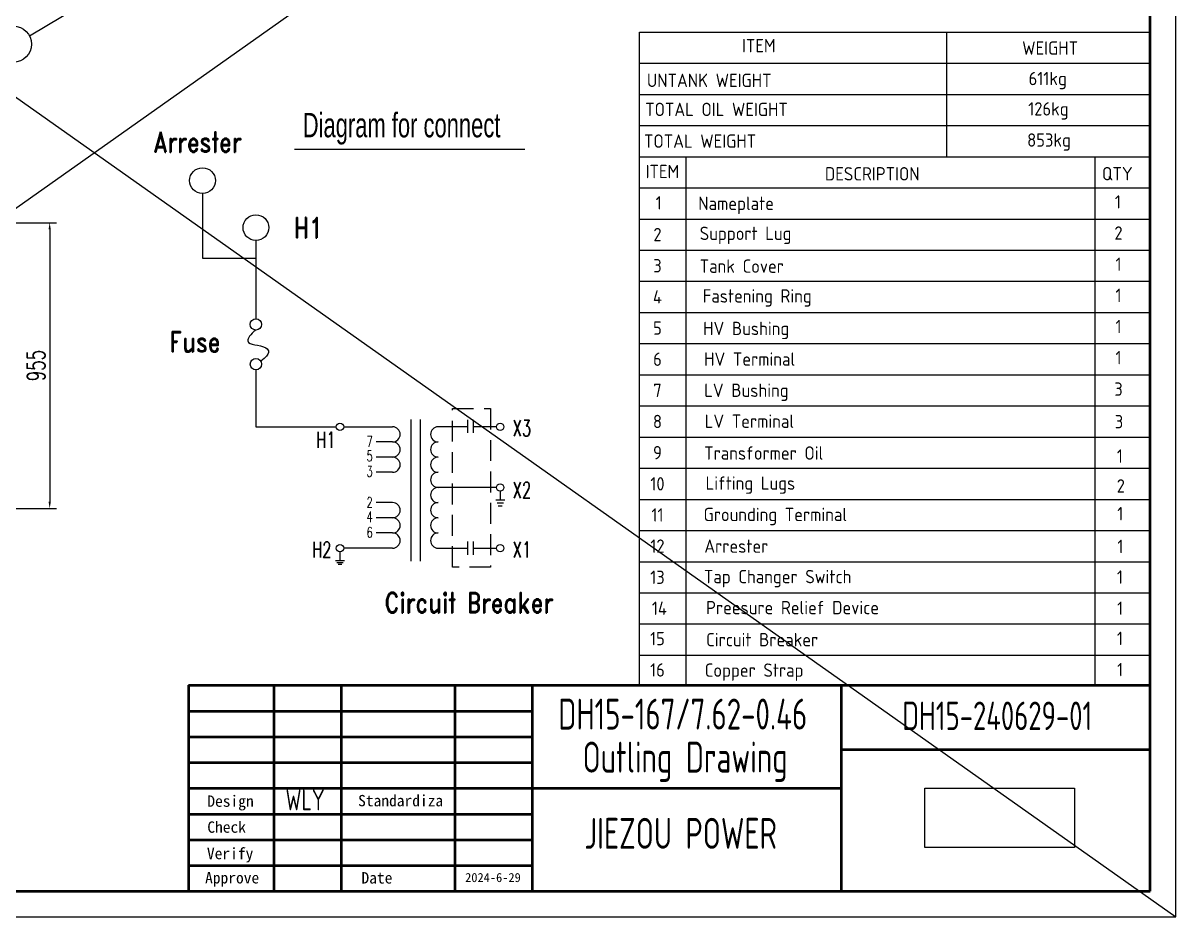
# Model space of a CAD drawing. Header units: millimetres. Extents: x 14764 to 276930, y -11609 to 135619.
# Drawn here: x 258586 to 261131, y 129676 to 131650 of the extents above; entities that cross this region are included whole.
import ezdxf
from ezdxf.enums import TextEntityAlignment as Align

# ---------------------------------------------------------------- set-up
doc = ezdxf.new("R2010")
doc.units = ezdxf.units.MM
doc.header["$LTSCALE"] = 23.1
doc.header["$PDMODE"] = 3
doc.header["$PDSIZE"] = 1
doc.linetypes.add('HIDDEN', pattern=[0.375, 0.25, -0.125])
doc.layers.get('0').update_dxf_attribs({"linetype": 'CONTINUOUS'})
doc.layers.get('Defpoints').update_dxf_attribs({"linetype": 'CONTINUOUS'})
for name, color, linetype in [('A', 3, 'CONTINUOUS'), ('PL', 5, 'CONTINUOUS'), ('S', 254, 'CONTINUOUS')]:
    doc.layers.add(name, color=color, linetype=linetype)
doc.layers.add('标注、文本', color=3, linetype='CONTINUOUS', lineweight=25)
doc.layers.add('粗实线', color=7, linetype='CONTINUOUS', lineweight=50)
doc.styles.add('DFT', font='simplex.shx', dxfattribs={"width": 0.67, "bigfont": 'dft.shx'})
doc.styles.add('FS', font='FSGB2312.ttf', dxfattribs={"width": 0.67})
doc.styles.add('pdm', font='gbenor.shx', dxfattribs={"width": 0.8, "bigfont": 'gbhzfs.shx'})
doc.styles.add('ST_WIN', font='isocp2.shx', dxfattribs={"bigfont": 'hzdxfst.shx'})
doc.styles.get("Standard").update_dxf_attribs({"font": 'txt', "width": 0.8})
doc.styles.add('数字与字母', font='romand.shx', dxfattribs={"width": 0.8})
doc.dimstyles.new('INTE$0', dxfattribs={"dimscale": 5, "dimtxt": 4, "dimasz": 3, "dimexe": 3, "dimexo": 0, "dimgap": 1, "dimtad": 1, "dimdec": 3, "dimdsep": 46, "dimtxsty": 'DFT', "dimcen": 0, "dimclrd": 3, "dimclre": 3, "dimclrt": 6, "dimadec": 0, "dimazin": 0, "dimtfac": 1, "dimtdec": 3, "dimtix": 1, "dimtmove": 1, "dimatfit": 0, "dimfxl": 0, "dimtolj": 1, "dimtzin": 0, "dimarcsym": 0})
picture_1 = doc.add_image_def('image1.jpg', size_in_pixel=(2343, 933))

# ---------------------------------------------------------------- blocks, each defined once
blk = doc.blocks.new('*D222')
at = {"color": 3, "lineweight": -2, "transparency": 16777216}
for p, q in [((258190, 131208.8), (258660.1, 131208.8)), ((258645.1, 131193.8), (258645.1, 130592.6)), ((258171.4, 130577.6), (258660.1, 130577.6))]:
    blk.add_line(p, q, dxfattribs=at)
at = {"color": 3, "transparency": 16777216}
for points in [[(258642.6, 131193.8), (258647.6, 131193.8), (258645.1, 131208.8)], [(258642.6, 130592.6), (258647.6, 130592.6), (258645.1, 130577.6)]]:
    blk.add_solid(points, dxfattribs=at)
at = {"layer": 'Defpoints', "color": 0, "transparency": 16777216}
for p in [(258190, 131208.8), (258171.4, 130577.6), (258645.1, 130577.6)]:
    blk.add_point(p, dxfattribs=at)
at = {"color": 6, "transparency": 16777216, "insert": (258615.1, 130893.2), "char_height": 40, "attachment_point": 5, "rotation": 90, "style": 'DFT'}
blk.add_mtext('\\A1;955', dxfattribs=at)

msp = doc.modelspace()

# ---------------------------------------------------------------- linework, layer by layer
at = {"color": 1}
for p, q in [((256356.4706, 133051.6794), (261130.6565, 129675.6479)), ((256356.4706, 129675.6479), (261130.6565, 133051.6794)), ((258600.4254, 131621.5594), (258817.5502, 131751.5065))]:
    msp.add_line(p, q, dxfattribs=at)
at = {"color": 3}
msp.add_line((259185.5082, 131370.971), (259694.0822, 131370.971), dxfattribs=at)
for p, q in [((258982.3009, 131273.2329), (258982.3009, 131130.2165)), ((259100.2177, 131169.4259), (259100.2287, 130996.7544)), ((258982.3009, 131130.2165), (259100.2098, 131130.2165)), ((259100.2287, 130883.8615), (259100.2287, 130758.1113)), ((259100.2287, 130758.1113), (259277.601, 130758.1113)), ((259293.9096, 130758.1113), (259401.8737, 130758.1113)), ((259442.483, 130774.4312), (259442.483, 130461.3211)), ((259462.6193, 130774.4312), (259462.6193, 130461.3211)), ((259567.2402, 130758.1113), (259502.5152, 130758.1113)), ((259567.2402, 130773.4612), (259567.2402, 130744.5838)), ((259579.4087, 130773.4612), (259579.4087, 130744.5838)), ((259631.2333, 130758.1113), (259579.4087, 130758.1113)), ((259401.8737, 130724.6044), (259365.3546, 130724.6044)), ((259401.8737, 130691.0975), (259365.3546, 130691.0975)), ((259401.8737, 130657.5906), (259365.3546, 130657.5906)), ((259631.233, 130624.0838), (259502.5148, 130624.0838)), ((259639.3873, 130615.9294), (259639.3873, 130596.5223)), ((259401.8737, 130590.5769), (259365.3546, 130590.5769)), ((259629.4996, 130596.5223), (259649.2751, 130596.5223)), ((259632.3347, 130590.2132), (259646.44, 130590.2132)), ((259635.1698, 130583.6776), (259643.6049, 130583.6776)), ((259401.8737, 130557.07), (259365.3546, 130557.07)), ((259401.8737, 130523.5631), (259365.3546, 130523.5631)), ((259567.2402, 130504.495), (259567.2402, 130475.6175)), ((259579.4087, 130504.495), (259579.4087, 130475.6175)), ((259285.7553, 130481.9019), (259285.7553, 130462.4948)), ((259401.8737, 130490.0563), (259293.9096, 130490.0563)), ((259502.5152, 130490.0563), (259567.2402, 130490.0563)), ((259579.4087, 130490.0563), (259631.2333, 130490.0563)), ((259275.8676, 130462.4948), (259295.643, 130462.4948)), ((259278.7027, 130458.6764), (259292.8079, 130458.6764)), ((259281.5378, 130454.858), (259289.9728, 130454.858))]:
    msp.add_line(p, q)
at = {"color": 1}
msp.add_circle((258564.9104, 131603.0683), 40.0405, dxfattribs=at)
for centre, radius in [((258982.3009, 131301.6541), 28.4212), ((259100.2098, 131197.8471), 28.4212), ((259100.2098, 130984.2209), 12.5336), ((259100.2287, 130896.3951), 12.5336), ((259285.7553, 130758.1113), 8.1543), ((259639.3876, 130758.1113), 8.1543), ((259639.3873, 130624.0838), 8.1543), ((259285.7553, 130490.0563), 8.1543), ((259639.3876, 130490.0563), 8.1543)]:
    msp.add_circle(centre, radius)
for centre, start, end in [((259401.8737, 130741.3578), 270, 90), ((259502.5152, 130741.3578), 90, 270), ((259401.8737, 130707.8509), 270, 90), ((259502.5152, 130707.8509), 90, 270), ((259401.8737, 130674.3441), 270, 90), ((259502.5152, 130674.3441), 90, 270), ((259502.5152, 130640.8372), 90, 270), ((259502.5152, 130607.3303), 90, 270), ((259401.8737, 130573.8234), 270, 90), ((259502.5152, 130573.8234), 90, 270), ((259401.8737, 130540.3166), 270, 90), ((259502.5152, 130540.3166), 90, 270), ((259401.8737, 130506.8097), 270, 90), ((259502.5152, 130506.8097), 90, 270)]:
    msp.add_arc(centre, 16.7534, start, end)
msp.add_open_spline([(259100.2098, 130971.6873), (259088.2282, 130962.376), (259069.2006, 130937.101), (259122.8575, 130941.3431), (259133.6217, 130920.3051), (259110.8774, 130903.0053)], degree=3, knots=[0, 0, 0, 0, 4.747928083, 12.888089195, 17.465033046, 17.465033046, 17.465033046, 17.465033046])
at = {"layer": 'A'}
for p, q in [((259947.1202, 131354.5148), (259947.1202, 131629.6936)), ((259947.1202, 131629.6936), (261073.821, 131629.6936)), ((260624.8684, 131354.5148), (260624.8684, 131629.6936)), ((259947.1202, 131560.8989), (261073.821, 131560.8989)), ((259947.1202, 131492.1042), (261073.821, 131492.1042)), ((259947.1202, 131423.3095), (261073.821, 131423.3095)), ((259947.1202, 130187.1679), (259947.1202, 131354.5148)), ((259947.1202, 131354.5148), (261073.821, 131354.5148)), ((260050.1293, 130187.1679), (260050.1293, 131354.5148)), ((260952.088, 130187.1679), (260952.088, 131354.5148)), ((259947.1202, 131285.7201), (261073.821, 131285.7201)), ((259947.1202, 131216.9254), (261073.821, 131216.9254)), ((259947.1202, 131148.1307), (261073.821, 131148.1307)), ((259947.1202, 131079.336), (261073.821, 131079.336)), ((259947.1202, 131010.5413), (261073.821, 131010.5413)), ((259947.1202, 131010.5413), (261073.821, 131010.5413)), ((259947.1202, 130941.7466), (261073.821, 130941.7466)), ((259947.1202, 130941.7466), (261073.821, 130941.7466)), ((259947.1202, 130872.9519), (261073.821, 130872.9519)), ((259947.1202, 130804.1572), (261073.821, 130804.1572)), ((260025.7427, 130735.3625), (261073.821, 130735.3625)), ((260025.7427, 130666.5678), (261073.821, 130666.5678)), ((260025.7427, 130597.7731), (261073.821, 130597.7731)), ((260025.7427, 130528.9784), (261073.821, 130528.9784)), ((260025.7427, 130460.1837), (261073.821, 130460.1837)), ((259947.1202, 130391.389), (261073.821, 130391.389)), ((259947.1202, 130391.389), (261073.821, 130391.389)), ((259947.1202, 130322.5943), (261073.821, 130322.5943)), ((259947.1202, 130253.7996), (261073.821, 130253.7996))]:
    msp.add_line(p, q, dxfattribs=at)
at = {"layer": 'PL', "color": 2, "linetype": 'HIDDEN', "ltscale": 8}
msp.add_lwpolyline([(259534.3417, 130798.122), (259617.8896, 130798.122), (259617.8896, 130448.2135), (259534.3417, 130448.2135)], close=True, dxfattribs=at)
at = {"layer": 'S'}
for p, q in [((259947.1202, 130735.3625), (260025.7427, 130735.3625)), ((259947.1202, 130666.5678), (260025.7427, 130666.5678)), ((259947.1202, 130597.7731), (260025.7427, 130597.7731)), ((259947.1202, 130528.9784), (260025.7427, 130528.9784)), ((259947.1202, 130460.1837), (260025.7427, 130460.1837))]:
    msp.add_line(p, q, dxfattribs=at)
at = {"layer": '标注、文本'}
for p, q in [((261130.6565, 129675.6479), (261130.6565, 133051.6794)), ((256356.4706, 129675.6479), (261130.6565, 129675.6479))]:
    msp.add_line(p, q, dxfattribs=at)
at = {"layer": '粗实线'}
for p, q in [((261073.821, 129732.4835), (261073.821, 132994.8439)), ((258951.2268, 130187.1679), (261073.821, 130187.1679)), ((258951.2268, 130187.1679), (258951.2268, 129732.4835)), ((259139.4673, 130187.1679), (259139.4673, 129732.4835)), ((259288.4337, 130187.1679), (259288.4337, 129732.4835)), ((259539.2612, 130187.1679), (259539.2612, 129732.4835)), ((259709.7678, 130187.1679), (259709.7678, 129732.4835)), ((260391.7944, 130187.1679), (260391.7944, 129732.4835)), ((258951.2268, 130130.3323), (259709.7678, 130130.3323)), ((258951.2268, 130073.4968), (259709.7678, 130073.4968)), ((260391.7944, 130045.1178), (261073.821, 130045.1178)), ((258951.2268, 130016.6612), (259709.7678, 130016.6612)), ((258951.2268, 129959.8257), (259709.7678, 129959.8257)), ((259709.7678, 129959.8257), (260391.7944, 129959.8257)), ((258951.2268, 129902.9901), (259709.7678, 129902.9901)), ((258951.2268, 129846.1546), (259709.7678, 129846.1546)), ((258951.2268, 129789.319), (259709.7678, 129789.319)), ((256640.6483, 129732.4835), (261073.821, 129732.4835))]:
    msp.add_line(p, q, dxfattribs=at)

# ---------------------------------------------------------------- texts
at = {"color": 0, "linetype": 'ByBlock', "lineweight": 25, "ltscale": 0.5, "style": '数字与字母', "width": 0.8}
for s, p in [('Arrester', (258873.8851, 131364.4101)), ('H1', (259183.7097, 131175.2)), ('Fuse', (258909.1191, 130923.295)), ('Circuit Breaker', (259384.1492, 130347.2244))]:
    msp.add_text(s, height=45, dxfattribs=at).set_placement(p)
at = {"attachment_point": 1}
for s, insert, char_height, width, style in [('Diagram for connect', (259203.6882, 131451.4003), 54.063396, 909.959455, 'FS'), ('X{\\Fsimplex,dft|c134;3}', (259667.2863, 130772.616), 35.1, 112.345317, 'DFT'), ('H1', (259233.496, 130746.6896), 35.1, 112.345317, 'DFT'), ('7', (259344.4223, 130737.5006), 23.4, 112.345317, 'DFT'), ('5', (259344.4223, 130705.4357), 23.4, 112.345317, 'DFT'), ('3', (259344.4223, 130671.3181), 23.4, 112.345317, 'DFT'), ('X2', (259667.2863, 130635.8734), 35.1, 112.345317, 'DFT'), ('2', (259344.4223, 130602.9356), 23.4, 112.345317, 'DFT'), ('4', (259344.4223, 130570.8706), 23.4, 112.345317, 'DFT'), ('6', (259344.4223, 130536.753), 23.4, 112.345317, 'DFT'), ('H2', (259224.5006, 130504.22), 35.1, 112.345317, 'DFT'), ('X1', (259667.2863, 130504.22), 35.1, 112.345317, 'DFT')]:
    msp.add_mtext(s, dxfattribs=dict(at, insert=insert, char_height=char_height, width=width, style=style))
at = {"layer": 'S', "style": 'ST_WIN'}
for s, height, p in [('ITEM', 29.48344, (260172.9948, 131585.0669)), ('WEIGHT', 29.48344, (260791.3304, 131579.7191)), ('611kg', 29.48344, (260805.5301, 131512.4637)), ('UNTANK WEIGHT', 29.483442, (259963.0995, 131508.3762)), ('TOTAL OIL WEIGHT', 29.483442, (259959.2509, 131444.248)), ('TOTAL WEIGHT', 29.483442, (259956.63, 131374.1905)), ('ITEM', 29.48344, (259960.2206, 131307.0443)), ('DESCRIPTION', 29.483442, (260355.9794, 131301.9921)), ('QTY', 29.48344, (260967.4744, 131302.3742)), ('Nameplate', 29.48344, (260076.4806, 131236.7532)), ('Support Lug', 29.483442, (260079.6841, 131170.5038)), ('Tank Cover', 29.48344, (260079.6168, 131098.0636)), ('Fastening Ring', 29.483442, (260086.3093, 131032.3342)), ('HV Bushing', 29.48344, (260087.1822, 130960.557)), ('HV Terminal', 29.483442, (260089.3051, 130892.8295)), ('LV Bushing', 29.48344, (260089.5914, 130824.0155)), ('LV Terminal', 29.483442, (260090.6962, 130755.7382)), ('Transformer Oil', 29.483442, (260089.5299, 130685.4054)), ('Lifting Lugs', 29.483442, (260092.5974, 130619.0178)), ('Grounding Terminal', 29.483442, (260088.2606, 130549.7011)), ('Arrester', 29.48344, (260089.8061, 130479.8405)), ('Tap Changer Switch', 29.483442, (260088.8378, 130412.5264)), ('Preesure Relief Device', 29.483442, (260093.6906, 130344.1093)), ('Circuit Breaker', 29.483442, (260093.8486, 130273.238)), ('Copper Strap', 29.483442, (260090.8222, 130205.9281))]:
    msp.add_text(s, height=height, dxfattribs=at).set_placement(p)
for s, height, p in [('126kg', 29.48344, (260849.2314, 131445.4415)), ('853kg', 29.48344, (260850.544, 131376.6468)), ('1', 29.4834, (259989.1681, 131237.9789)), ('1', 29.4834, (261002.5839, 131239.9886)), ('2', 29.4834, (259986.4314, 131167.7863)), ('2', 29.4834, (261003.8966, 131171.1939)), ('3', 29.4834, (259986.4314, 131098.9917)), ('1', 29.4834, (261003.8966, 131102.3992)), ('4', 29.4834, (259986.4314, 131030.197)), ('1', 29.4834, (261003.8966, 131033.6045)), ('5', 29.4834, (259986.4314, 130961.4023)), ('1', 29.4834, (261003.8966, 130964.8098)), ('6', 29.4834, (259986.4314, 130892.6076)), ('1', 29.4834, (261003.8966, 130896.0151)), ('3', 29.4834, (261003.8966, 130826.5495)), ('7', 29.4834, (259986.4314, 130823.8129)), ('8', 29.4834, (259986.4314, 130755.0182)), ('3', 29.4834, (261005.0601, 130754.6948)), ('9', 29.4834, (259986.4314, 130686.2235)), ('1', 29.4834, (261006.9168, 130678.7234)), ('10', 29.48344, (259986.4314, 130617.4288)), ('2', 29.4834, (261009.0073, 130612.7222)), ('11', 29.48344, (259986.4314, 130548.6341)), ('1', 29.4834, (261007.8067, 130551.4947)), ('12', 29.48344, (259986.4314, 130479.8394)), ('1', 29.4834, (261008.0393, 130479.1559)), ('13', 29.48344, (259986.4314, 130411.0447)), ('1', 29.4834, (261007.0992, 130411.5305)), ('14', 29.48344, (259990.7602, 130342.6406)), ('1', 29.4834, (261007.4838, 130342.567)), ('15', 29.48344, (259986.4314, 130275.6182)), ('1', 29.4834, (261007.0992, 130276.104)), ('16', 29.48344, (259986.4329, 130206.4033)), ('1', 29.4834, (261007.4838, 130207.1406))]:
    msp.add_text(s, height=height, dxfattribs=at).set_placement(p, align=Align.CENTER)
at = {"layer": '标注、文本', "style": 'pdm', "width": 0.8}
msp.add_text('DH15-167/7.62-0.46', height=68.202656, dxfattribs=at).set_placement((260042.2091, 130089.5631), align=Align.CENTER)
for s, p in [('Outling Drawing', (260047.4827, 130028.6057)), ('JIEZOU POWER', (260037.6189, 129860.2365))]:
    msp.add_text(s, height=68.202656, dxfattribs=at).set_placement(p, align=Align.MIDDLE_CENTER)
at = {"layer": '标注、文本'}
for s, height, p in [('Design', 25.07803, (258992.9828, 129918.9366)), ('Standardiza', 25.078025, (259325.8157, 129919.9624)), ('Check', 25.07803, (258992.9828, 129861.597)), ('Verify', 25.07803, (258992.09, 129803.2649)), ('Approve', 25.07803, (258988.0701, 129749.6297)), ('Date', 25.07803, (259333.2163, 129749.5089)), ('2024-6-29', 20.06242, (259561.9772, 129752.7153))]:
    msp.add_text(s, height=height, dxfattribs=at).set_placement(p)
at = {"layer": '标注、文本', "style": 'pdm', "width": 0.8}
msp.add_text('WLY', height=46.42768, dxfattribs=at).set_placement((259165.5642, 129911.1708))
at = {"layer": '标注、文本', "insert": (260526.5909, 130151.2762), "char_height": 63, "width": 311.348604, "attachment_point": 1, "style": 'pdm'}
msp.add_mtext('D{\\Fgbenor,gbhzfs|c134;H15}-240{\\Fgbenor,gbhzfs|c134;629}-01', dxfattribs=at)

# ---------------------------------------------------------------- dimensions: what is measured, and where the dimension line sits
dim = msp.add_linear_dim(base=(258645.1496, 130577.5503), p1=(258189.9842, 131208.8189), p2=(258171.4012, 130577.5503), angle=90, text='955', dimstyle='INTE$0', override={"dimtxt": 8, "dimgap": 2})
dim.commit()
dim.dimension.update_dxf_attribs({"geometry": '*D222', "text_midpoint": (258615.1496, 130893.1846)})

# ---------------------------------------------------------------- pictures from other files: only their frames are drawn
at = {"color": 1}
image = msp.add_image(picture_1, insert=(260576.8392, 129828.8135), size_in_units=(329.7841, 131.3225), dxfattribs=at)
image.dxf.flags = 7

doc.saveas('drawing.dxf')
